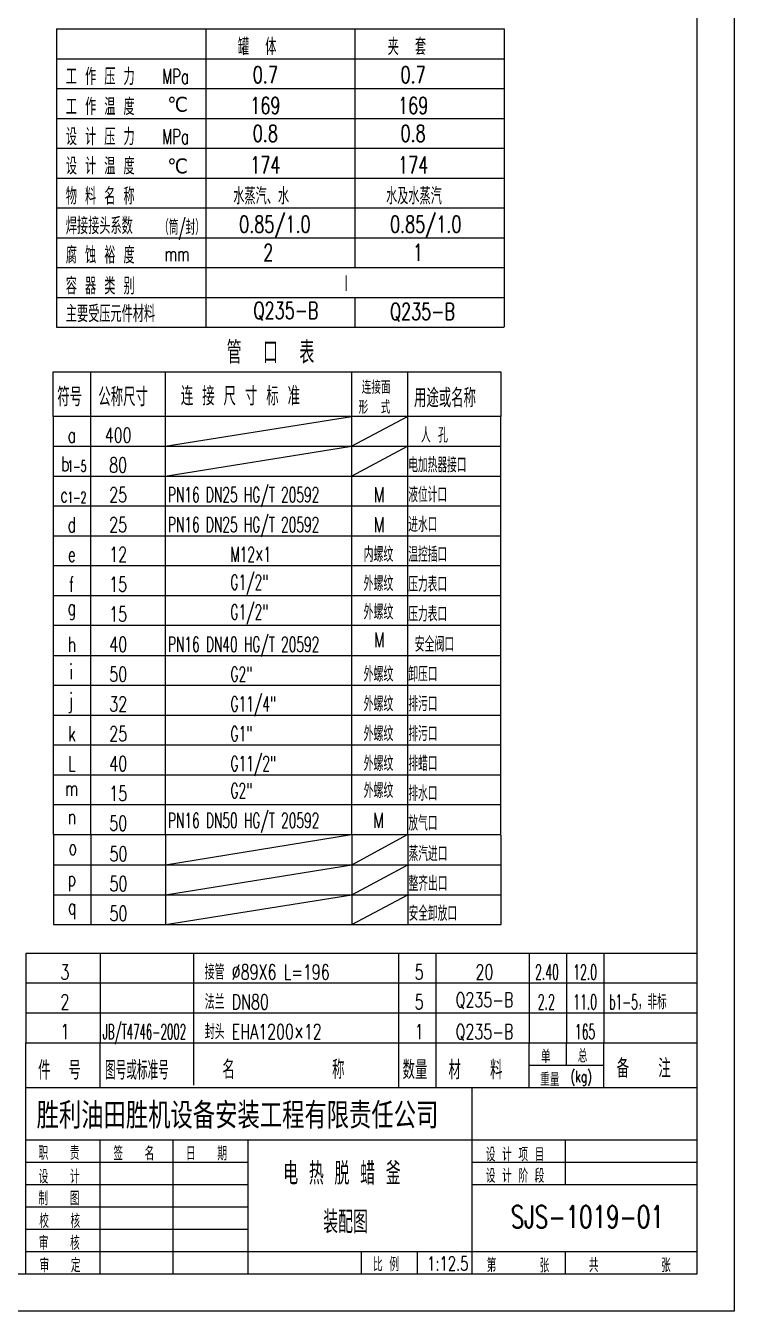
# Model space of a CAD drawing. Extents: x -763 to 9737, y -3901 to 3524.
# Drawn here: x 7362 to 9737, y -3901 to 410 of the extents above; entities that cross this region are included whole.
import ezdxf
from ezdxf.enums import TextEntityAlignment as Align

# ---------------------------------------------------------------- set-up
doc = ezdxf.new("R2010")
doc.units = 0
doc.header["$LTSCALE"] = 12.5
doc.linetypes.add('HIDDEN-L', pattern=[13, 10, -3])
doc.layers.get('0').update_dxf_attribs({"linetype": 'CONTINUOUS'})
for name, color, linetype in [('CDR_DIM', 7, 'CONTINUOUS'), ('CDR_DWG1', 4, 'CONTINUOUS'), ('CDR_TEXT', 7, 'CONTINUOUS')]:
    doc.layers.add(name, color=color, linetype=linetype)
doc.styles.add('HZ', font='ROMANS.shx', dxfattribs={"width": 0.7, "height": 50, "bigfont": 'HZ.shx'})
doc.styles.add('KX', font='romans', dxfattribs={"bigfont": 'KX'})

# ---------------------------------------------------------------- blocks, each defined once
blk = doc.blocks.new('JGB-L')
at = {"color": 4, "linetype": 'CONTINUOUS'}
for p, q in [((0, 0), (0, -8)), ((120, -8), (120, 0))]:
    blk.add_line(p, q, dxfattribs=at)
at = {"linetype": 'CONTINUOUS'}
for p, q in [((10, 0), (10, -8)), ((30, 0), (30, -8)), ((80, 0), (80, -8)), ((95, 0), (95, -8))]:
    blk.add_line(p, q, dxfattribs=at)
at = {"color": 7, "linetype": 'CONTINUOUS'}
blk.add_line((0, -8), (120, -8), dxfattribs=at)
blk = doc.blocks.new('MLF')
for p, q in [((180, 8), (0, 8)), ((145, 8), (145, 0))]:
    blk.add_line(p, q)
at = {"color": 4}
for p, q in [((0, 8), (0, 0)), ((20, 8), (20, 0)), ((45, 8), (45, 0)), ((100, 8), (100, 0)), ((110, 8), (110, 0)), ((135, 8), (135, 0)), ((155, 8), (155, 0)), ((180, 8), (180, 0))]:
    blk.add_line(p, q, dxfattribs=at)

msp = doc.modelspace()

# ---------------------------------------------------------------- linework, layer by layer
for p, q in [((7965.4, 398.6), (7965.4, -601.4)), ((8465.4, 398.6), (8465.4, -201.4)), ((7465.4, 298.6), (8965.4, 298.6)), ((7465.4, 198.6), (8965.4, 198.6)), ((7465.4, 98.6), (8965.4, 98.6)), ((7465.4, -1.4), (8965.4, -1.4)), ((7465.4, -101.4), (8965.4, -101.4)), ((7465.4, -201.4), (8965.4, -201.4)), ((8465.4, -201.6), (8465.4, -401.6)), ((7465.4, -301.4), (8965.4, -301.4)), ((7465.4, -401.4), (8965.4, -401.4)), ((7465.4, -501.4), (8965.4, -501.4)), ((7963.6, -501.6), (7965.4, -501.6)), ((8465.4, -501.6), (8465.4, -601.6)), ((7465.4, -601.4), (8965.4, -601.4)), ((7579.1, -750.9), (7579.1, -900.9)), ((7829.1, -750.9), (7829.1, -900.9)), ((8454.1, -750.9), (8454.1, -900.9)), ((8641.6, -750.9), (8641.6, -900.9)), ((8954.1, -900.9), (7454.1, -900.9)), ((7362, -3001.4), (9612, -3001.4)), ((9174.5, -3076.4), (9174.5, -3001.4)), ((9049.5, -3076.4), (9299.5, -3076.4)), ((8858.7, -3776.4), (8858.7, -3151.4)), ((7362, -3326.4), (9612, -3326.4)), ((7611.8, -3776.4), (7611.8, -3326.4)), ((7856.1, -3776.4), (7856.1, -3326.4)), ((8107.4, -3776.4), (8107.4, -3326.4)), ((9171.6, -3476.4), (9171.6, -3326.4)), ((7362, -3401.4), (8107.4, -3401.4)), ((8858.7, -3401.4), (9612, -3401.4)), ((7362, -3476.4), (8107.4, -3476.4)), ((8858.7, -3476.4), (9612, -3476.4)), ((7362, -3551.4), (8107.4, -3551.4)), ((7362, -3626.4), (8107.4, -3626.4)), ((7362, -3701.4), (8107.4, -3701.4)), ((8107.4, -3701.4), (9612, -3701.4)), ((8487.7, -3776.4), (8487.7, -3701.4)), ((8675.2, -3776.4), (8675.2, -3701.4)), ((9171.2, -3776.4), (9171.2, -3701.4))]:
    msp.add_line(p, q)
at = {"color": 4, "linetype": 'CONTINUOUS'}
for p, q in [((7454.1, -900.9), (7454.1, -750.9)), ((7454.1, -750.9), (8954.1, -750.9)), ((8954.1, -750.9), (8954.1, -900.9)), ((7362, -3776.4), (7362, -3151.4)), ((7362, -3151.4), (9612, -3151.4)), ((7362, -3151.4), (9612, -3151.4)), ((7362, -3151.4), (9612, -3151.4)), ((7362, -3151.4), (9612, -3151.4))]:
    msp.add_line(p, q, dxfattribs=at)
at = {"color": 4}
for p, q in [((7362, -3151.4), (7362, -3001.4)), ((7612, -3151.4), (7612, -3001.4)), ((9049.5, -3151.4), (9049.5, -3001.4)), ((9299.5, -3151.4), (9299.5, -3001.4))]:
    msp.add_line(p, q, dxfattribs=at)
at = {"layer": 'CDR_DIM'}
for p, q in [((7829.1, -1000.9), (8454.1, -900.9)), ((8454.1, -1000.9), (8641.6, -900.9)), ((7829.1, -1100.9), (8454.1, -1000.9)), ((8454.1, -1100.9), (8641.6, -1000.9)), ((7830.1, -2404.8), (8454.4, -2302.3)), ((8455.1, -2404.8), (8641.9, -2302.3)), ((7830.1, -2504.8), (8455.1, -2404.8)), ((8455.1, -2504.8), (8642.6, -2404.8)), ((7830.1, -2604.8), (8455.1, -2504.8)), ((8455.1, -2604.8), (8642.6, -2504.8))]:
    msp.add_line(p, q, dxfattribs=at)
msp.add_lwpolyline([(-763, -3901.4), (-763, 3523.6), (9737, 3523.6), (9737, -3901.4)], close=True, dxfattribs=at)
at = {"layer": 'CDR_DIM', "color": 4}
msp.add_lwpolyline([(-450.5, -3776.4), (-450.5, 3398.6), (9612, 3398.6), (9612, -3776.4)], close=True, dxfattribs=at)
at = {"layer": 'CDR_DWG1'}
for p, q in [((7465.4, 398.6), (8965.4, 398.6)), ((7465.4, 398.6), (7465.4, -601.4)), ((8965.4, 398.6), (8965.4, -599.8)), ((7924.5, -3001.4), (7924.5, -3143.5)), ((8612, -3001.4), (8612, -3148.8)), ((8737, -3001.4), (8737, -3148.8)), ((9612, -3001.4), (9612, -3148.8))]:
    msp.add_line(p, q, dxfattribs=at)

# ---------------------------------------------------------------- block references
at = {"xscale": 12.5, "yscale": 12.5, "zscale": 12.5}
for name, p in [('JGB-L', (7454.1, -900.9)), ('JGB-L', (7454.1, -1000.9)), ('JGB-L', (7454.1, -1100.9)), ('JGB-L', (7454.1, -1200.9)), ('JGB-L', (7454.1, -1300.9)), ('JGB-L', (7454.1, -1400.9)), ('JGB-L', (7454.1, -1500.9)), ('JGB-L', (7454.4, -1602.3)), ('JGB-L', (7454.4, -1702.3)), ('JGB-L', (7454.4, -1802.3)), ('JGB-L', (7454.4, -1902.3)), ('JGB-L', (7454.4, -2002.3)), ('JGB-L', (7454.4, -2102.3)), ('JGB-L', (7454.4, -2202.3)), ('JGB-L', (7455.1, -2304.8)), ('JGB-L', (7455.1, -2404.8)), ('JGB-L', (7455.1, -2504.8)), ('MLF', (7362, -2801.4)), ('MLF', (7362, -2901.4)), ('MLF', (7362, -3001.4))]:
    msp.add_blockref(name, p, dxfattribs=at)

# ---------------------------------------------------------------- texts
at = {"style": 'HZ'}
for s, height, width, p in [('罐  体', 56.25, 0.7, (8073.5, 310.9)), ('夹  套', 56.25, 0.7, (8575.2, 310.9)), ('工 作 压 力', 56.25, 0.7, (7496.5, 210.6)), ('MPa', 50, 0.65, (7819.6, 214.4)), ('0.7', 56.25, 0.7, (8122.9, 217)), ('0.7', 56.25, 0.7, (8618.2, 217)), ('工 作 温 度', 56.25, 0.7, (7496.5, 109.8)), ('169', 56.25, 0.7, (8114.7, 113.6)), ('169', 56.25, 0.7, (8610.1, 113.6)), ('设 计 压 力', 56.25, 0.7, (7496.5, 8.9)), ('MPa', 50, 0.65, (7819.6, 12.7)), ('0.8', 56.25, 0.7, (8122.9, 20.3)), ('0.8', 56.25, 0.7, (8618.2, 20.3)), ('设 计 温 度', 56.25, 0.7, (7496.5, -89.4)), ('174', 56.25, 0.7, (8114.7, -85.6)), ('174', 56.25, 0.7, (8610.1, -85.6)), ('物 料 名 称', 56.25, 0.7, (7496.5, -190.3)), ('水蒸汽、水', 56.25, 0.7, (8057.8, -189.7)), ('水及水蒸汽', 56.25, 0.7, (8569.8, -189.7)), ('焊接接头系数', 56.25, 0.7, (7496.5, -289.6)), ('（筒/封）', 50, 0.5, (7809, -291.6)), ('0.85/1.0', 56.25, 0.7, (8077.3, -284.3)), ('0.85/1.0', 56.25, 0.7, (8583, -284.3)), ('腐 蚀 裕 度', 56.25, 0.7, (7496.5, -388.1)), ('2', 56.2, 0.7, (8158, -379.1)), ('1', 56.2, 0.7, (8660, -379.1)), ('mm', 50, 0.65, (7827.6, -380.5)), ('容 器 类 别', 56.25, 0.7, (7496.5, -491.5)), ('Ⅰ', 60, 0.7, (8416, -485.9)), ('Q235-B', 56.25, 0.7, (8125.4, -573.3)), ('主要受压元件材料', 56.25, 0.7, (7496.5, -584.6)), ('Q235-B', 56.25, 0.7, (8583, -576.8)), ('件  号', 62.5, 0.7, (7403.6, -3124.4)), ('图号或标准号', 62.5, 0.6, (7628, -3124.4)), ('名          称', 62.5, 0.7, (8021.3, -3122.2)), ('数量', 62.5, 0.7, (8625.2, -3123.3)), ('材   料', 62.5, 0.7, (8779.1, -3123.3)), ('单', 43.8, 0.7, (9089.3, -3068.8)), ('总', 43.8, 0.7, (9212.4, -3067)), ('备   注', 62.5, 0.7, (9342.9, -3118.1))]:
    msp.add_text(s, height=height, dxfattribs=dict(at, width=width)).set_placement(p)
for p in [(7836.6, 121.1), (7836.6, -85.6)]:
    msp.add_text('℃', height=50, dxfattribs=at).set_placement(p)
at = {"color": 7, "linetype": 'CONTINUOUS', "style": 'HZ', "width": 0.7}
for s, height, p in [('管  口  表', 75, (8035.7, -723.8)), ('符号', 62.5, (7467.7, -866.5)), ('公称尺寸', 62.5, (7605.4, -866.5)), ('连 接 尺 寸 标 准', 62.5, (7882.1, -863.8)), ('连接面', 43.75, (8488.3, -824.9)), ('用途或名称', 62.5, (8663.5, -870)), ('形  式', 43.75, (8477.8, -891.5))]:
    msp.add_text(s, height=height, dxfattribs=at).set_placement(p)
at = {"linetype": 'HIDDEN-L', "style": 'HZ', "width": 0.7}
for s, height, p in [('重量', 43.75, (9086.7, -3145.7)), ('(kg)', 37.5, (9187.9, -3132.7))]:
    msp.add_text(s, height=height, dxfattribs=at).set_placement(p)
at = {"linetype": 'CONTINUOUS'}
for s, height, style, width, p in [('胜利油田胜机设备安装工程有限责任公司', 87.5, 'KX', 0.9, (7398.5, -3288.8)), ('职   责', 46.25, 'HZ', 0.7, (7405.1, -3393.8)), ('签   名', 46.25, 'HZ', 0.7, (7655.9, -3395.3)), ('日   期', 46.25, 'HZ', 0.7, (7899.4, -3395.3)), ('设 计 项 目', 46.25, 'HZ', 0.7, (8904.3, -3398.9)), ('电 热 脱 蜡 釜', 75, 'HZ', 0.7, (8225.3, -3476.7)), ('设   计', 46.25, 'HZ', 0.7, (7405.4, -3473.2)), ('设 计 阶 段', 46.25, 'HZ', 0.7, (8904.3, -3470.3)), ('制   图', 46.25, 'HZ', 0.7, (7404.9, -3545.9)), ('校   核', 46.25, 'HZ', 0.7, (7407.4, -3621.9)), ('装配图', 75, 'HZ', 0.7, (8359.2, -3639.5)), ('SJS-1019-01', 75, 'HZ', 0.7, (8987.7, -3622.1)), ('审   核', 46.25, 'HZ', 0.7, (7406, -3695.7)), ('审   定', 46.25, 'HZ', 0.7, (7408.5, -3770.5)), ('比 例', 46.25, 'HZ', 0.7, (8526.3, -3767.3)), ('1:12.5', 46.25, 'HZ', 0.7, (8707.3, -3764.2)), ('第', 46.2, 'HZ', 0.7, (8907.2, -3769.8)), ('张', 46.2, 'HZ', 0.7, (9084.6, -3771)), ('共', 46.2, 'HZ', 0.7, (9249.8, -3769.7)), ('张', 46.2, 'HZ', 0.7, (9491.7, -3770.4))]:
    msp.add_text(s, height=height, dxfattribs=dict(at, style=style, width=width)).set_placement(p)
at = {"layer": 'CDR_TEXT', "style": 'HZ'}
for s, width, p in [('400', 0.7, (7671.8, -988.4)), ('人 孔', 0.7, (8731.8, -988.4)), ('a', 0.7, (7516.6, -988.4)), ('b', 0.7, (7494.6, -1084.7)), ('80', 0.7, (7671.8, -1088.4)), ('c', 0.7, (7491, -1188.4)), ('25', 0.7, (7671.8, -1188.4)), ('M', 0.7, (8546.8, -1188.4)), ('d', 0.7, (7516.6, -1288.4)), ('25', 0.7, (7671.8, -1288.4)), ('M', 0.7, (8546.8, -1288.4)), ('内螺纹', 0.7, (8544.3, -1388.4)), ('e', 0.7, (7516.6, -1388.4)), ('12', 0.7, (7671.8, -1388.4)), ('f', 0.7, (7515.6, -1488.4)), ('15', 0.7, (7671.8, -1488.4)), ('外螺纹', 0.7, (8544.3, -1486.4)), ('g', 0.7, (7516.6, -1566)), ('15', 0.7, (7671.8, -1588.4)), ('外螺纹', 0.7, (8544.3, -1581.7)), ('M', 0.7, (8547.1, -1674.7)), ('安全阀口', 0.7, (8732.1, -1689.8)), ('h', 0.7, (7516.9, -1689.8)), ('40', 0.7, (7672.1, -1689.8)), ('i', 0.7, (7514, -1781.4)), ('50', 0.7, (7672.1, -1789.8)), ('外螺纹', 0.7, (8544.6, -1789.8)), ('j', 0.7, (7512.7, -1877.9)), ('32', 0.7, (7672.1, -1889.8)), ('外螺纹', 0.7, (8544.6, -1889.8)), ('k', 0.7, (7516.9, -1989.8)), ('25', 0.7, (7672.1, -1989.8)), ('外螺纹', 0.7, (8544.6, -1989.8)), ('L', 0.7, (7516.9, -2089.8)), ('40', 0.7, (7672.1, -2089.8)), ('外螺纹', 0.7, (8544.6, -2089.8)), ('m', 0.7, (7515.9, -2173.2)), ('15', 0.7, (7672.1, -2189.8)), ('外螺纹', 0.7, (8544.6, -2180.4)), ('n', 0.7, (7516.9, -2267.5)), ('50', 0.7, (7672.1, -2289.8)), ('M', 0.7, (8544.6, -2280.4)), ('o', 0.7, (7520, -2370.9)), ('50', 0.7, (7672.9, -2392.3)), ('p', 0.7, (7516.6, -2475.6)), ('50', 0.7, (7672.9, -2492.3)), ('q', 0.7, (7517.6, -2569.9)), ('50', 0.7, (7672.9, -2592.3)), ('3', 0.7, (7493.3, -2788.9)), ('5', 0.7, (8680.8, -2788.9)), ('20', 0.7, (8899.5, -2788.9)), ('2.40', 0.533333, (9109.1, -2788.9)), ('12.0', 0.533333, (9237, -2788.9)), ('2', 0.7, (7493.3, -2888.9)), ('5', 0.7, (8680.8, -2888.9)), ('Q235-B', 0.7, (8899.5, -2882.1)), ('2.2', 0.533333, (9107, -2888.9)), ('11.0', 0.533333, (9237, -2888.9)), ('b1-5，非标', 0.533333, (9413.6, -2888.9)), ('1', 0.7, (7493.3, -2988.9)), ('1', 0.7, (8680.8, -2988.9)), ('Q235-B', 0.7, (8899.5, -2988.9)), ('165', 0.533333, (9237, -2988.9))]:
    msp.add_text(s, height=50, dxfattribs=dict(at, width=width)).set_placement(p, align=Align.CENTER)
for s, height, width, p in [('电加热器接口', 50, 0.5, (8644.3, -1088.4)), ('1-5', 37.5, 0.6, (7501.6, -1086.4)), ('1-2', 37.5, 0.6, (7501.6, -1190.7)), ('PN16 DN25 HG/T 20592', 50, 0.6, (7838.3, -1188.4)), ('液位计口', 50, 0.5, (8644.3, -1188.4)), ('PN16 DN25 HG/T 20592', 50, 0.6, (7838.3, -1288.4)), ('进水口', 50, 0.5, (8644.3, -1288.4)), ('温控插口', 50, 0.5, (8644.3, -1388.4)), ('M12×1', 50, 0.6, (8048.1, -1388.4)), ('G1/2"', 50, 0.6, (8048.1, -1481.7)), ('压力表口', 50, 0.5, (8644.3, -1488.4)), ('G1/2"', 50, 0.6, (8048.1, -1581.7)), ('压力表口', 50, 0.5, (8644.3, -1588.4)), ('PN16 DN40 HG/T 20592', 50, 0.6, (7838.5, -1689.8)), ('G2"', 50, 0.6, (8048.3, -1789.8)), ('卸压口', 50, 0.5, (8644.6, -1789.8)), ('G11/4"', 50, 0.6, (8048.3, -1889.8)), ('排污口', 50, 0.5, (8644.6, -1889.8)), ('G1"', 50, 0.6, (8048.3, -1989.8)), ('排污口', 50, 0.5, (8644.6, -1989.8)), ('G11/2"', 50, 0.6, (8048.3, -2089.8)), ('排蜡口', 50, 0.5, (8644.6, -2089.8)), ('G2"', 50, 0.6, (8048.3, -2180.4)), ('排水口', 50, 0.5, (8644.6, -2189.8)), ('PN16 DN50 HG/T 20592', 50, 0.6, (7838.5, -2280.4)), ('放气口', 50, 0.5, (8644.6, -2289.8)), ('蒸汽进口', 50, 0.5, (8645.4, -2392.3)), ('整齐出口', 50, 0.5, (8645.4, -2492.3)), ('安全卸放口', 50, 0.5, (8645.4, -2592.3)), ('接管 %%c89X6 L=196', 50, 0.7, (7962, -2788.9)), ('法兰 DN80', 50, 0.7, (7962, -2888.9)), ('JB/T4746-2002', 50, 0.5, (7620.1, -2988.9)), ('封头 EHA1200×12', 50, 0.7, (7962, -2988.9))]:
    msp.add_text(s, height=height, dxfattribs=dict(at, width=width)).set_placement(p)

doc.saveas('drawing.dxf')
